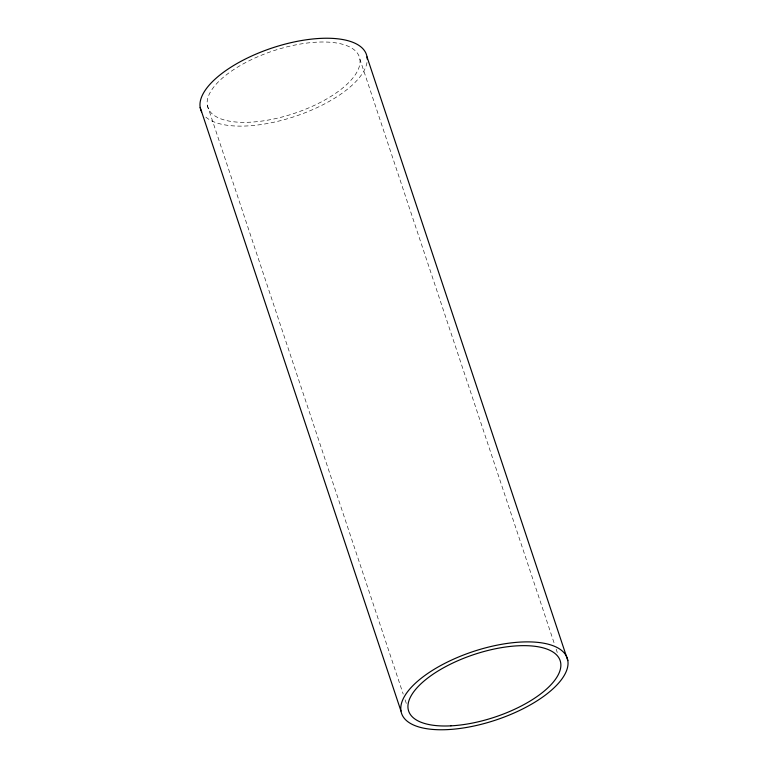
<?xml version="1.0" encoding="UTF-8"?>
<svg xmlns="http://www.w3.org/2000/svg" width="768" height="768" viewBox="0 0 768 768"><rect width="100%" height="100%" fill="white"/><g stroke="black" fill="none" stroke-linecap="round" stroke-linejoin="round"><path stroke-width="0.58" stroke-dasharray="3.84 2.88" d="M359.875 59.107A79.834 32.976 -18.4 0 1 250.109 122.198A79.834 32.976 -18.4 0 1 240.806 65.222A79.834 32.976 -18.4 0 1 359.875 59.107L554.63 644.563M556.147 649.114L557.28 652.522M207.322 105.245L403.21 694.118M405.101 699.802L406.618 704.352M366.998 62.429A87.322 36.077 -18.4 0 1 294.307 116.63A87.322 36.077 -18.4 0 1 204.528 115.862"/><path stroke-width="1.15" d="M367.027 56.947L567.83 660.586A87.322 36.077 -18.4 0 1 447.773 729.6A87.322 36.077 -18.4 0 1 437.606 667.277A87.322 36.077 -18.4 0 1 567.83 660.586M200.17 107.414L400.973 711.053M201.648 111.888A87.322 36.077 -18.4 0 1 274.685 47.146A87.322 36.077 -18.4 0 1 367.229 59.069M450.912 725.846A79.834 32.976 -18.4 0 0 560.678 662.755A79.834 32.976 -18.4 0 0 441.619 668.87A79.834 32.976 -18.4 0 0 450.912 725.846"/></g></svg>
